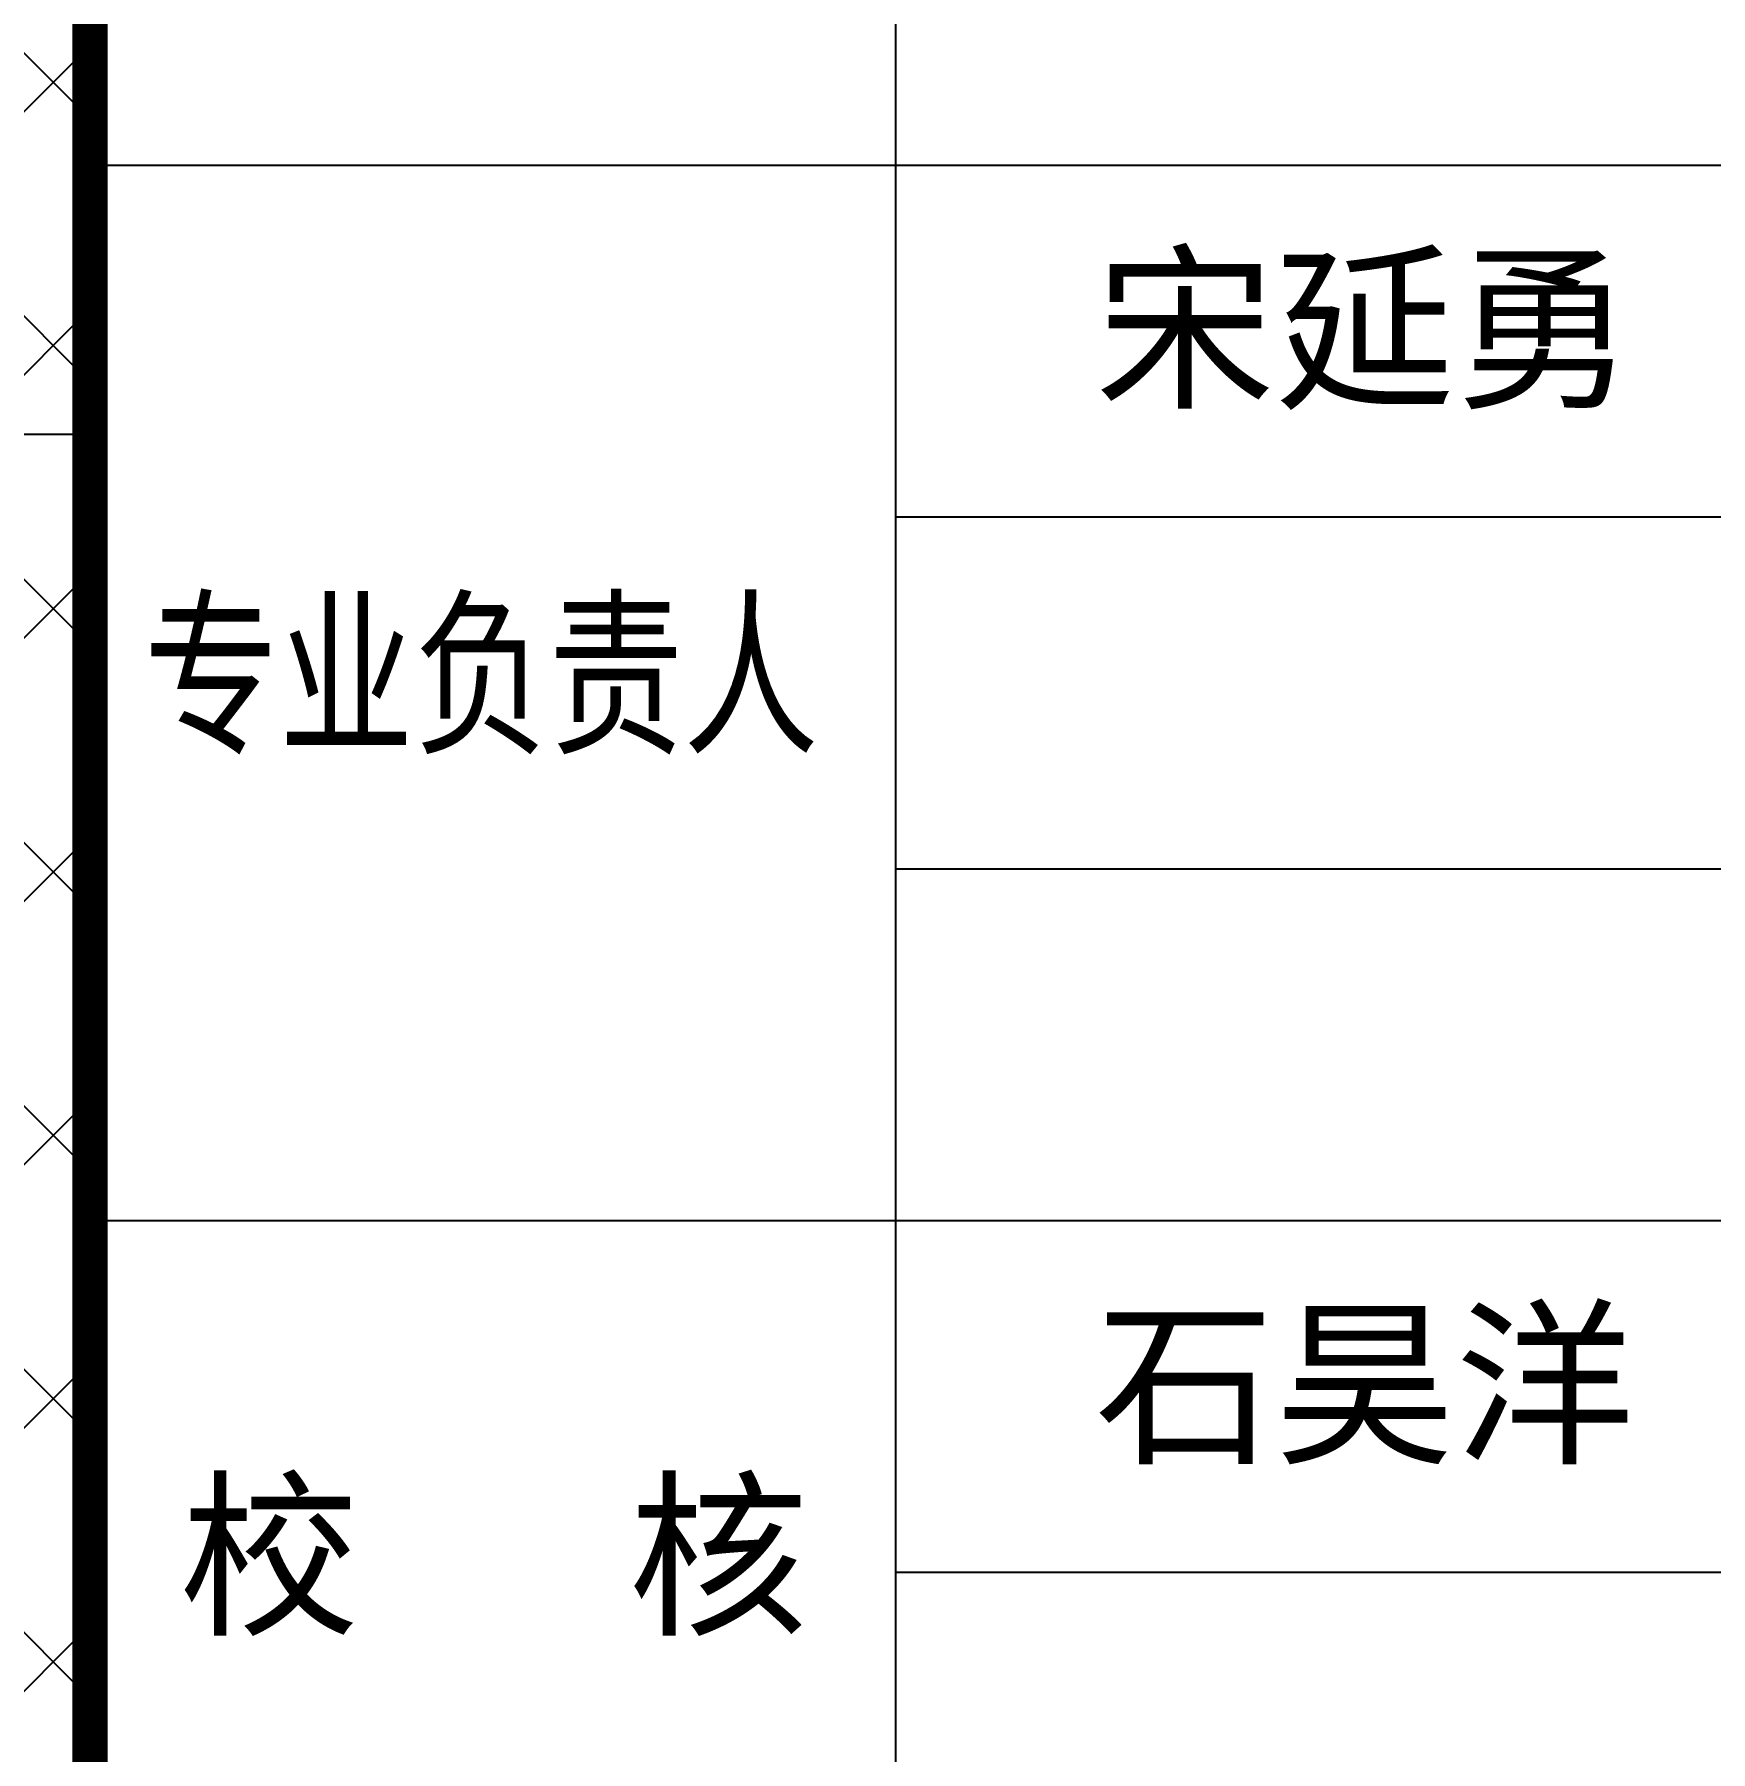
# Model space of a CAD drawing. Header units: millimetres. Extents: x 12325263 to 13848842, y -1463133 to 573208.
# Drawn here: x 12637402 to 12643122, y -1389103 to -1383245 of the extents above; entities that cross this region are included whole.
import ezdxf
from ezdxf.enums import TextEntityAlignment as Align

# ---------------------------------------------------------------- set-up
doc = ezdxf.new("R2010")
doc.units = ezdxf.units.MM
doc.header["$LTSCALE"] = 1000
for name, color, linetype in [('A-WALL-PATT', 8, 'Continuous'), ('TITEXT', 7, 'Continuous'), ('TITLIN', 7, 'Continuous'), ('图框层', 3, 'Continuous')]:
    doc.layers.add(name, color=color, linetype=linetype)
doc.styles.add('ACHT', font='simhei.ttf')
doc.styles.add('TITXC', font='simhei.ttf')
doc.styles.add('TITXV', font='', dxfattribs={"width": 0.7})
doc.styles.get('TITXV').set_extended_font_data('SimSun')

# ---------------------------------------------------------------- blocks, each defined once
blk = doc.blocks.new('21GZ_LABEL2a')
at = {"layer": '图框层', "style": 'TITXV'}
for s, p in [('宋延勇', (-36, 150)), ('石昊洋', (-36, 126))]:
    blk.add_text(s, height=3, dxfattribs=at).set_placement(p, align=Align.BOTTOM_CENTER)
blk = doc.blocks.new('横向图框_A0')
at = {"layer": 'TITLIN'}
for p, q in [((1132.321, 214.115), (1132.321, 110.493)), ((1114, 166.115), (1179, 166.115)), ((1132.321, 158.115), (1179, 158.115)), ((1132.321, 150.115), (1179, 150.115)), ((1114, 142.115), (1179, 142.115)), ((1132.321, 134.115), (1179, 134.115))]:
    blk.add_line(p, q, dxfattribs=at)
at = {"layer": 'TITLIN', "const_width": 0.8}
blk.add_lwpolyline([(1114, 234.115), (1114, 10)], dxfattribs=at)
at = {"style": 'TITXV', "width": 0.8}
for tag, p in [('智能化', (9.375, 781)), ('暖通', (3.125, 781)), ('给排水', (15.625, 705)), ('建筑', (3.125, 705)), ('结构', (9.375, 705)), ('电气', (21.875, 705))]:
    blk.add_attdef(tag, text='', height=2.5, rotation=90, dxfattribs=at).set_placement(p, align=Align.MIDDLE_CENTER)
for tag, height, style, p in [('总工程师', 3, 'ACHT', (1143.109, 210.304)), ('审定', 3, 'ACHT', (1143.109, 202.304)), ('审核', 3, 'ACHT', (1143.109, 194.304)), ('设计总负责人1', 3, 'ACHT', (1143.109, 186.304)), ('设计总负责人2', 3, 'ACHT', (1143.109, 178.304)), ('设计总负责人3', 3, 'ACHT', (1143.109, 170.304)), ('专业负责人1', 3, 'ACHT', (1143.109, 162.304)), ('专业负责人2', 3, 'ACHT', (1143.109, 154.304)), ('专业负责人3', 3, 'ACHT', (1143.109, 146.304)), ('校核1', 3, 'ACHT', (1143.109, 138.304)), ('校核2', 3, 'ACHT', (1143.109, 130.304)), ('设计1', 3, 'ACHT', (1143.109, 122.304)), ('设计2', 3, 'ACHT', (1143.109, 114.304)), ('工程编号', 3, 'TITXC', (1142.308, 74.793)), ('专业', 3, 'TITXC', (1170.433, 74.793)), ('设计阶段', 3, 'TITXC', (1155.544, 67.776)), ('图号', 5, 'TITXC', (1140.343, 32.746)), ('出图日期', 3, 'ACHT', (1144.346, 24.293))]:
    blk.add_attdef(tag, text='', height=height, dxfattribs=dict(style=style)).set_placement(p, align=Align.MIDDLE_CENTER)
at = {"style": 'TITXC', "flags": 1}
for tag, height, p in [('建设单位', 3, (1149.822, 102.293)), ('工程名称', 3, (1149.822, 86.293)), ('图纸名称', 5, (1149.822, 51.043))]:
    blk.add_attdef(tag, text='', height=height, dxfattribs=at).set_placement(p, align=Align.MIDDLE_CENTER)
at = {"style": 'ACHT', "width": 0.8}
for tag, p in [('版本号', (1172.763, 32.793)), ('序号', (1172.763, 24.293))]:
    blk.add_attdef(tag, text='', height=3, dxfattribs=at).set_placement(p, align=Align.MIDDLE_CENTER)
at = {"layer": 'TITEXT', "style": 'TITXV', "width": 0.75}
blk.add_text('专业负责人', height=3, dxfattribs=at).set_placement((1115.224, 153.043))
at = {"layer": 'TITEXT', "style": 'TITXV'}
blk.add_text('校   核', height=3, dxfattribs=at).set_placement((1116.03, 132.996))
blk = doc.blocks.new('*U20')
blk.add_blockref('横向图框_A0', (0, 0))
blk = doc.blocks.new('A$C15443CC7')
at = {"xscale": 150, "yscale": 150, "zscale": 150}
blk.add_blockref('*U20', (0, 0), dxfattribs=at)
at = {"layer": '图框层', "xscale": 150, "yscale": 150, "zscale": 150}
blk.add_blockref('21GZ_LABEL2a', (176850, 1500), dxfattribs=at)
blk = doc.blocks.new('A$C50744FD4')
blk.add_lwpolyline([(22500, 21000), (33000, 21000), (33000, 10500), (22500, 10500)], close=True)

msp = doc.modelspace()

# ---------------------------------------------------------------- hatches: boundary and pattern name
at = {"layer": 'A-WALL-PATT'}
h = msp.add_hatch(dxfattribs=at)
h.set_pattern_fill('ANSI37', color=252, scale=400)
h.set_pattern_definition([(45, (0, 0), (-449.012806, 449.012806), []), (135, (0, 0), (-449.012806, -449.012806), [])])
h.paths.add_polyline_path([(12504241.6, -1283958), (12637591.6, -1283958), (12637591.6, -1405608), (12504241.6, -1405608)])
h.paths.add_polyline_path([(12536667.4, -1284257.5), (12508912.2, -1303721.7), (12510476.6, -1305952.6), (12510476.6, -1360683.5), (12523697, -1360697.5), (12523657.2, -1398386.8), (12613949.5, -1398386.7), (12628138.6, -1317575.9), (12611264, -1314613), (12574996.8, -1314613), (12574997.8, -1307236.8), (12568296.8, -1307236.8), (12568296.8, -1310085.9), (12554779.2, -1310084.1)], flags=16)

# ---------------------------------------------------------------- linework, layer by layer
msp.add_lwpolyline([(12627091.6, -1384608), (12637591.6, -1384608), (12637591.6, -1378890.7), (12627091.6, -1378890.7)], close=True)

# ---------------------------------------------------------------- block references
for name, p in [('A$C15443CC7', (12470491.6, -1408608)), ('A$C50744FD4', (12604591.6, -1405608))]:
    msp.add_blockref(name, p)

doc.saveas('drawing.dxf')
